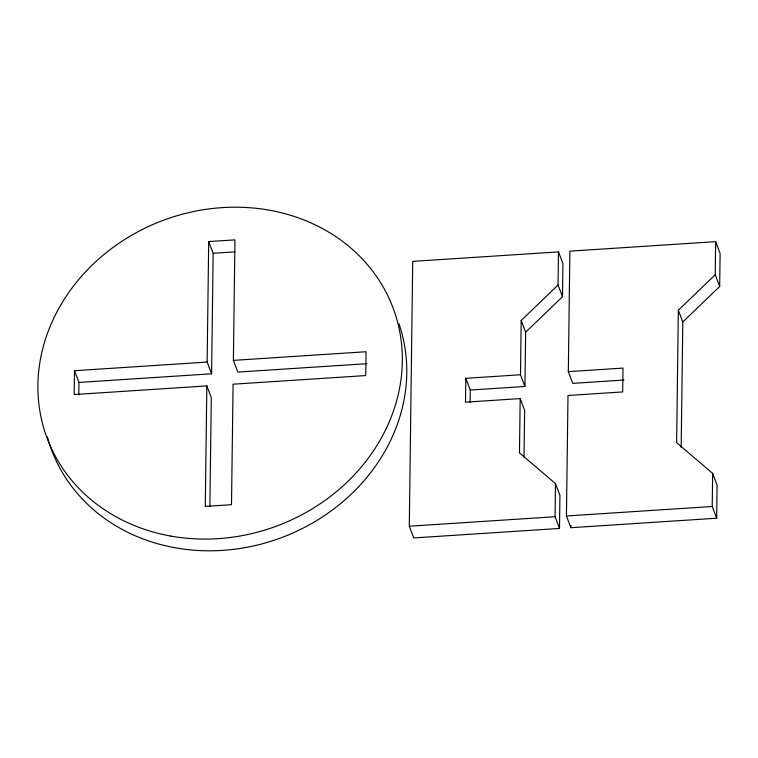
<?xml version="1.0" encoding="UTF-8"?>
<svg xmlns="http://www.w3.org/2000/svg" width="758" height="758" viewBox="0 0 758 758"><rect width="100%" height="100%" fill="white"/><g stroke="black" fill="none" stroke-linecap="round" stroke-linejoin="round"><path stroke-width="1.14" d="M74.492 370.709L78.946 382.43L211.596 373.798L207.142 362.078L74.492 370.709L74.189 394.548L206.839 385.907L211.292 397.628L209.881 506.316M78.785 394.918L78.946 382.43M206.839 385.907L205.276 506.41L231.512 504.705L233.076 384.202L365.726 375.57L366.038 351.74L233.388 360.372L234.952 239.869L208.706 241.575L207.142 362.078M211.596 373.798L213.159 253.295L208.706 241.575M465.819 378.318L465.516 402.157L520.178 398.594L519.476 452.886L555.491 483.623L559.935 495.344L559.508 528.44L413.745 537.934L409.292 526.213L412.722 261.377L558.494 251.893L562.938 263.604L562.512 296.71L525.645 332.184L524.934 386.476L470.273 390.038L465.819 378.318L520.49 374.765L524.934 386.476M470.112 402.526L470.273 390.038M520.49 374.765L521.191 320.473L558.059 284.989L558.494 251.893M524.015 457.529L524.631 410.315L520.178 398.594M559.508 528.44L555.055 516.729L555.491 483.623M715.647 241.66L715.22 274.766L678.344 310.24L676.629 442.663L712.643 473.39L717.096 485.111L716.67 518.216L570.897 527.701L566.444 515.98L568.007 395.486L622.669 391.924L622.981 368.094L568.32 371.647L569.883 251.144L715.647 241.66L720.1 253.38L719.674 286.486L682.797 321.961L681.177 447.286M570.897 527.701L570.926 525.341M716.67 518.216L712.217 506.496L712.643 473.39M213.159 253.295L234.838 251.883M366.967 363.688L237.841 372.093L233.388 360.372M623.948 380.033L572.773 383.368L568.32 371.647M409.292 526.213L555.055 516.729M566.444 515.98L712.217 506.496M715.22 274.766L719.674 286.486M678.344 310.24L682.797 321.961M558.059 284.989L562.512 296.71M521.191 320.473L525.645 332.184M399.002 323.818A184.829 163.046 -20.8 0 1 272.236 540.861A184.829 163.046 -20.8 0 1 47.394 436.949M170.882 536.096A184.829 163.046 -20.8 0 0 396.671 318.843A184.829 163.046 -20.8 0 0 92.789 264.485A184.829 163.046 -20.8 0 0 170.882 536.096"/></g></svg>
